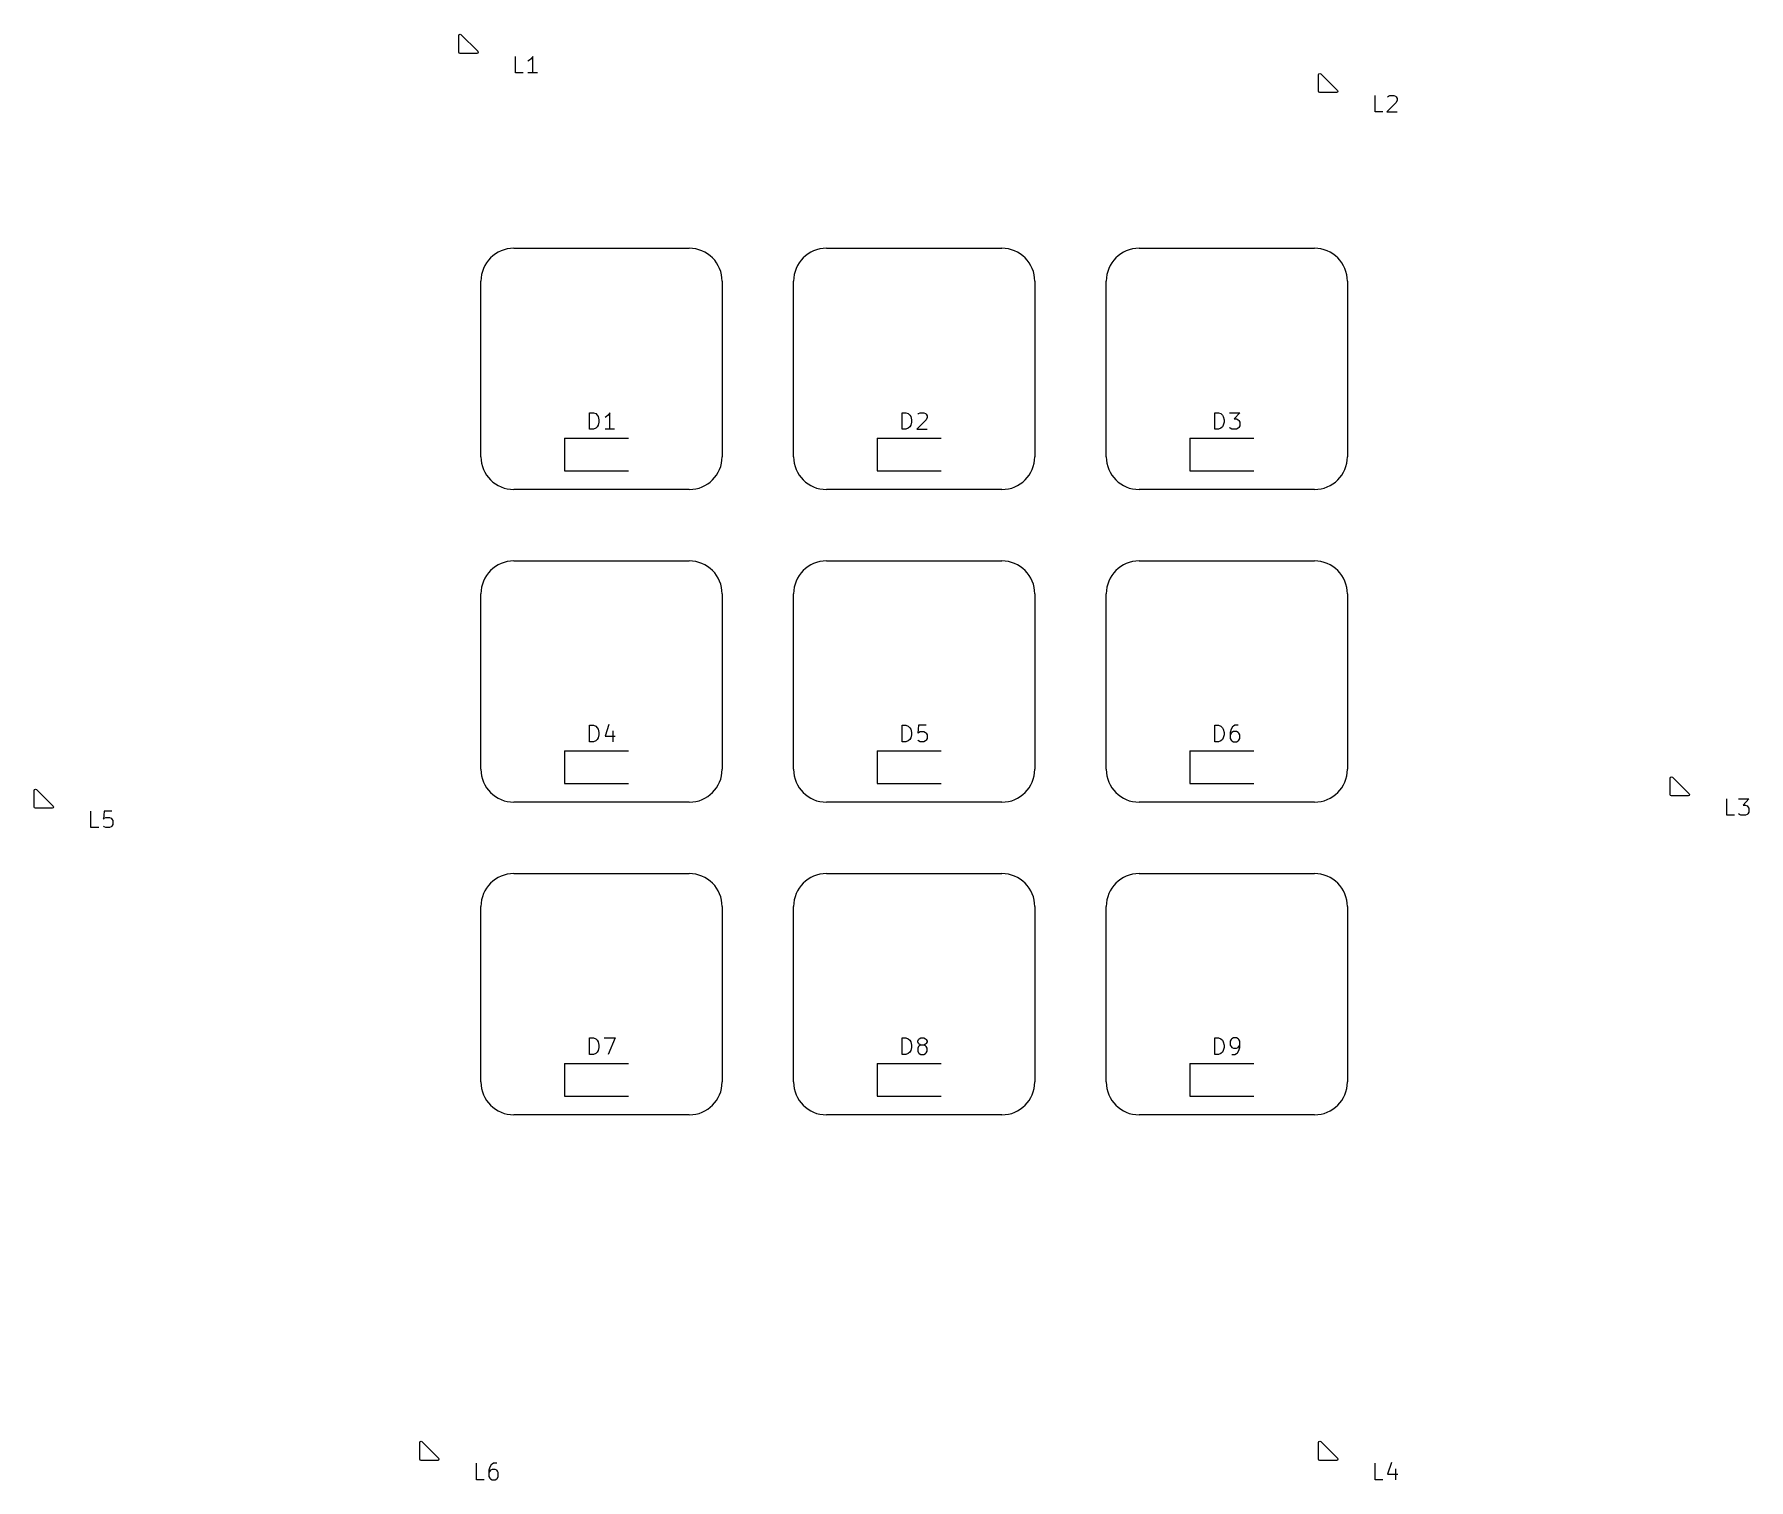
# Model space of a CAD drawing. Extents: x 39 to 144, y -124 to -36.
import ezdxf

# ---------------------------------------------------------------- set-up
doc = ezdxf.new("R2010")
doc.units = 0
doc.layers.add('BLACK', color=7, linetype='CONTINUOUS')

msp = doc.modelspace()

# ---------------------------------------------------------------- linework, layer by layer
at = {"layer": 'BLACK', "linetype": 'CONTINUOUS'}
for p, q in [((65.124, -36.3852), (65.146, -36.3322)), ((65.124, -37.4012), (65.124, -36.3852)), ((65.146, -36.3322), (65.199, -36.3102)), ((65.199, -36.3102), (65.252, -36.3322)), ((65.252, -36.3322), (66.268, -37.3482)), ((65.146, -37.4543), (65.124, -37.4012)), ((65.199, -37.4763), (65.146, -37.4543)), ((66.215, -37.4763), (65.199, -37.4763)), ((66.268, -37.4543), (66.215, -37.4763)), ((66.268, -37.3482), (66.29, -37.4012)), ((66.29, -37.4012), (66.268, -37.4543)), ((68.5721, -38.6536), (68.5721, -37.6536)), ((69.0483, -38.6536), (68.5721, -38.6536)), ((69.4293, -37.8917), (69.334, -37.9393)), ((69.9055, -38.6536), (69.334, -38.6536)), ((69.5245, -37.7965), (69.4293, -37.8917)), ((69.6198, -37.6536), (69.5245, -37.7965)), ((69.6198, -38.6536), (69.6198, -37.6536)), ((117.511, -38.7665), (117.533, -38.7135)), ((117.511, -39.7825), (117.511, -38.7665)), ((117.533, -38.7135), (117.587, -38.6915)), ((117.587, -38.6915), (117.64, -38.7135)), ((117.64, -38.7135), (118.656, -39.7295)), ((117.533, -39.8355), (117.511, -39.7825)), ((117.587, -39.8575), (117.533, -39.8355)), ((118.602, -39.8575), (117.587, -39.8575)), ((118.656, -39.8355), (118.602, -39.8575)), ((118.656, -39.7295), (118.677, -39.7825)), ((118.677, -39.7825), (118.656, -39.8355)), ((120.96, -41.0349), (120.96, -40.0349)), ((122.245, -40.4635), (121.674, -41.0349)), ((121.722, -40.1301), (121.769, -40.0825)), ((121.769, -40.0825), (121.864, -40.0349)), ((121.864, -40.0349), (122.102, -40.0349)), ((122.102, -40.0349), (122.198, -40.0825)), ((122.198, -40.0825), (122.245, -40.1301)), ((122.245, -40.1301), (122.293, -40.2254)), ((122.293, -40.3206), (122.245, -40.4635)), ((122.293, -40.2254), (122.293, -40.3206)), ((121.436, -41.0349), (120.96, -41.0349)), ((121.674, -41.0349), (122.293, -41.0349)), ((68.4709, -49.35), (79.1666, -49.35)), ((87.5209, -49.35), (98.2166, -49.35)), ((106.571, -49.35), (117.267, -49.35)), ((66.4709, -62.0457), (66.4709, -51.35)), ((81.1666, -51.35), (81.1666, -62.0457)), ((85.5209, -62.0457), (85.5209, -51.35)), ((100.217, -51.35), (100.217, -62.0457)), ((104.571, -62.0457), (104.571, -51.35)), ((119.267, -51.35), (119.267, -62.0457)), ((73.0807, -60.3649), (73.0807, -59.3649)), ((73.0807, -59.3649), (73.3187, -59.3649)), ((73.3187, -59.3649), (73.4616, -59.4125)), ((73.4616, -59.4125), (73.5568, -59.5077)), ((73.5568, -59.5077), (73.6045, -59.603)), ((74.2235, -59.5077), (74.1283, -59.603)), ((74.3187, -59.3649), (74.2235, -59.5077)), ((74.3187, -60.3649), (74.3187, -59.3649)), ((92.1307, -60.3649), (92.1307, -59.3649)), ((92.1307, -59.3649), (92.3687, -59.3649)), ((92.3687, -59.3649), (92.5116, -59.4125)), ((92.5116, -59.4125), (92.6068, -59.5077)), ((92.6068, -59.5077), (92.6545, -59.603)), ((93.083, -59.4601), (93.1307, -59.4125)), ((93.1307, -59.4125), (93.2259, -59.3649)), ((93.2259, -59.3649), (93.464, -59.3649)), ((93.464, -59.3649), (93.5592, -59.4125)), ((93.5592, -59.4125), (93.6068, -59.4601)), ((93.6068, -59.4601), (93.6545, -59.5554)), ((111.181, -60.3649), (111.181, -59.3649)), ((111.181, -59.3649), (111.419, -59.3649)), ((111.419, -59.3649), (111.562, -59.4125)), ((111.562, -59.4125), (111.657, -59.5077)), ((111.657, -59.5077), (111.704, -59.603)), ((112.085, -59.3649), (112.704, -59.3649)), ((112.704, -59.3649), (112.371, -59.7458)), ((73.3187, -60.3649), (73.0807, -60.3649)), ((73.4616, -60.3173), (73.3187, -60.3649)), ((73.5568, -60.222), (73.4616, -60.3173)), ((73.6045, -60.1268), (73.5568, -60.222)), ((73.6045, -59.603), (73.6521, -59.7935)), ((73.6521, -59.9363), (73.6045, -60.1268)), ((73.6521, -59.7935), (73.6521, -59.9363)), ((74.1283, -59.603), (74.033, -59.6506)), ((74.6045, -60.3649), (74.033, -60.3649)), ((92.3687, -60.3649), (92.1307, -60.3649)), ((92.5116, -60.3173), (92.3687, -60.3649)), ((92.6068, -60.222), (92.5116, -60.3173)), ((92.6545, -60.1268), (92.6068, -60.222)), ((92.6545, -59.603), (92.7021, -59.7935)), ((92.7021, -59.9363), (92.6545, -60.1268)), ((92.7021, -59.7935), (92.7021, -59.9363)), ((93.6068, -59.7935), (93.0354, -60.3649)), ((93.0354, -60.3649), (93.6545, -60.3649)), ((93.6545, -59.6506), (93.6068, -59.7935)), ((93.6545, -59.5554), (93.6545, -59.6506)), ((111.419, -60.3649), (111.181, -60.3649)), ((111.562, -60.3173), (111.419, -60.3649)), ((111.657, -60.222), (111.562, -60.3173)), ((111.704, -60.1268), (111.657, -60.222)), ((111.704, -59.603), (111.752, -59.7935)), ((111.752, -59.9363), (111.704, -60.1268)), ((111.752, -59.7935), (111.752, -59.9363)), ((112.133, -60.3173), (112.085, -60.2696)), ((112.228, -60.3649), (112.133, -60.3173)), ((112.514, -60.3649), (112.228, -60.3649)), ((112.371, -59.7458), (112.514, -59.7458)), ((112.514, -59.7458), (112.609, -59.7935)), ((112.609, -60.3173), (112.514, -60.3649)), ((112.609, -59.7935), (112.657, -59.8411)), ((112.657, -60.2696), (112.609, -60.3173)), ((112.657, -59.8411), (112.704, -59.9363)), ((112.704, -60.1744), (112.657, -60.2696)), ((112.704, -59.9363), (112.704, -60.1744)), ((71.5687, -60.9125), (75.4688, -60.9125)), ((71.5687, -60.9125), (71.5687, -62.9125)), ((90.6187, -60.9125), (90.6187, -62.9125)), ((90.6187, -60.9125), (94.5187, -60.9125)), ((109.669, -60.9125), (113.569, -60.9125)), ((109.669, -60.9125), (109.669, -62.9125)), ((71.5687, -62.9125), (75.4688, -62.9125)), ((90.6187, -62.9125), (94.5187, -62.9125)), ((109.669, -62.9125), (113.569, -62.9125)), ((79.1666, -64.0457), (68.4709, -64.0457)), ((98.2166, -64.0457), (87.5209, -64.0457)), ((117.267, -64.0457), (106.571, -64.0457)), ((68.4709, -68.4), (79.1666, -68.4)), ((87.5209, -68.4), (98.2166, -68.4)), ((106.571, -68.4), (117.267, -68.4)), ((66.4709, -81.0957), (66.4709, -70.4)), ((81.1666, -70.4), (81.1666, -81.0957)), ((85.5209, -81.0957), (85.5209, -70.4)), ((100.217, -70.4), (100.217, -81.0957)), ((104.571, -81.0957), (104.571, -70.4)), ((119.267, -70.4), (119.267, -81.0957)), ((73.0807, -79.4149), (73.0807, -78.4149)), ((73.0807, -78.4149), (73.3187, -78.4149)), ((73.3187, -78.4149), (73.4616, -78.4625)), ((73.4616, -79.3673), (73.3187, -79.4149)), ((73.4616, -78.4625), (73.5568, -78.5577)), ((73.5568, -79.272), (73.4616, -79.3673)), ((73.5568, -78.5577), (73.6045, -78.653)), ((73.6045, -79.1768), (73.5568, -79.272)), ((73.6045, -78.653), (73.6521, -78.8435)), ((73.6521, -78.9863), (73.6045, -79.1768)), ((73.6521, -78.8435), (73.6521, -78.9863)), ((74.2711, -78.3673), (74.033, -79.0815)), ((74.033, -79.0815), (74.6521, -79.0815)), ((74.5092, -78.7482), (74.5092, -79.4149)), ((92.1307, -79.4149), (92.1307, -78.4149)), ((92.1307, -78.4149), (92.3687, -78.4149)), ((92.3687, -78.4149), (92.5116, -78.4625)), ((92.5116, -79.3673), (92.3687, -79.4149)), ((92.5116, -78.4625), (92.6068, -78.5577)), ((92.6068, -79.272), (92.5116, -79.3673)), ((92.6068, -78.5577), (92.6545, -78.653)), ((92.6545, -79.1768), (92.6068, -79.272)), ((92.6545, -78.653), (92.7021, -78.8435)), ((92.7021, -78.9863), (92.6545, -79.1768)), ((92.7021, -78.8435), (92.7021, -78.9863)), ((93.1307, -78.4149), (93.083, -78.8911)), ((93.083, -78.8911), (93.1307, -78.8435)), ((93.1307, -79.3673), (93.083, -79.3196)), ((93.6068, -78.4149), (93.1307, -78.4149)), ((93.1307, -78.8435), (93.2259, -78.7958)), ((93.2259, -79.4149), (93.1307, -79.3673)), ((93.2259, -78.7958), (93.464, -78.7958)), ((93.464, -78.7958), (93.5592, -78.8435)), ((93.5592, -79.3673), (93.464, -79.4149)), ((93.5592, -78.8435), (93.6068, -78.8911)), ((93.6068, -79.3196), (93.5592, -79.3673)), ((93.6068, -78.8911), (93.6545, -78.9863)), ((93.6545, -79.2244), (93.6068, -79.3196)), ((93.6545, -78.9863), (93.6545, -79.2244)), ((111.181, -79.4149), (111.181, -78.4149)), ((111.181, -78.4149), (111.419, -78.4149)), ((111.419, -78.4149), (111.562, -78.4625)), ((111.562, -79.3673), (111.419, -79.4149)), ((111.562, -78.4625), (111.657, -78.5577)), ((111.657, -79.272), (111.562, -79.3673)), ((111.657, -78.5577), (111.704, -78.653)), ((111.704, -79.1768), (111.657, -79.272)), ((111.704, -78.653), (111.752, -78.8435)), ((111.752, -78.9863), (111.704, -79.1768)), ((111.752, -78.8435), (111.752, -78.9863)), ((112.181, -78.653), (112.133, -78.8435)), ((112.133, -78.8435), (112.133, -79.2244)), ((112.181, -78.8911), (112.133, -78.9863)), ((112.133, -79.2244), (112.181, -79.3196)), ((112.276, -78.5101), (112.181, -78.653)), ((112.228, -78.8435), (112.181, -78.8911)), ((112.181, -79.3196), (112.228, -79.3673)), ((112.324, -78.7958), (112.228, -78.8435)), ((112.228, -79.3673), (112.324, -79.4149)), ((112.324, -78.4625), (112.276, -78.5101)), ((112.419, -78.4149), (112.324, -78.4625)), ((112.514, -78.7958), (112.324, -78.7958)), ((112.609, -78.4149), (112.419, -78.4149)), ((112.609, -78.8435), (112.514, -78.7958)), ((112.514, -79.4149), (112.609, -79.3673)), ((112.657, -78.8911), (112.609, -78.8435)), ((112.609, -79.3673), (112.657, -79.3196)), ((112.704, -78.9863), (112.657, -78.8911)), ((112.657, -79.3196), (112.704, -79.2244)), ((112.704, -79.2244), (112.704, -78.9863)), ((71.5687, -79.9625), (75.4688, -79.9625)), ((71.5687, -79.9625), (71.5687, -81.9625)), ((73.3187, -79.4149), (73.0807, -79.4149)), ((90.6187, -79.9625), (94.5187, -79.9625)), ((90.6187, -79.9625), (90.6187, -81.9625)), ((92.3687, -79.4149), (92.1307, -79.4149)), ((93.464, -79.4149), (93.2259, -79.4149)), ((109.669, -79.9625), (109.669, -81.9625)), ((109.669, -79.9625), (113.569, -79.9625)), ((111.419, -79.4149), (111.181, -79.4149)), ((112.324, -79.4149), (112.514, -79.4149)), ((39.249, -82.379), (39.271, -82.326)), ((39.249, -83.395), (39.249, -82.379)), ((39.271, -82.326), (39.324, -82.304)), ((39.324, -82.304), (39.377, -82.326)), ((39.377, -82.326), (40.393, -83.342)), ((71.5687, -81.9625), (75.4688, -81.9625)), ((90.6187, -81.9625), (94.5187, -81.9625)), ((109.669, -81.9625), (113.569, -81.9625)), ((138.943, -81.629), (138.965, -81.576)), ((138.943, -82.645), (138.943, -81.629)), ((138.965, -81.576), (139.018, -81.554)), ((139.018, -81.554), (139.071, -81.576)), ((139.071, -81.576), (140.087, -82.592)), ((39.271, -83.448), (39.249, -83.395)), ((39.324, -83.47), (39.271, -83.448)), ((40.34, -83.47), (39.324, -83.47)), ((40.393, -83.448), (40.34, -83.47)), ((40.393, -83.342), (40.415, -83.395)), ((40.415, -83.395), (40.393, -83.448)), ((79.1666, -83.0957), (68.4709, -83.0957)), ((98.2166, -83.0957), (87.5209, -83.0957)), ((117.267, -83.0957), (106.571, -83.0957)), ((138.965, -82.698), (138.943, -82.645)), ((139.018, -82.72), (138.965, -82.698)), ((140.034, -82.72), (139.018, -82.72)), ((140.087, -82.698), (140.034, -82.72)), ((140.087, -82.592), (140.109, -82.645)), ((140.109, -82.645), (140.087, -82.698)), ((142.391, -83.8974), (142.391, -82.8974)), ((143.105, -82.8974), (143.724, -82.8974)), ((143.724, -82.8974), (143.391, -83.2783)), ((143.391, -83.2783), (143.534, -83.2783)), ((143.534, -83.2783), (143.629, -83.326)), ((143.629, -83.326), (143.677, -83.3736)), ((143.677, -83.3736), (143.724, -83.4688)), ((143.724, -83.4688), (143.724, -83.7069)), ((42.6971, -84.6474), (42.6971, -83.6474)), ((43.5067, -83.6474), (43.459, -84.1236)), ((43.459, -84.1236), (43.5067, -84.076)), ((43.5067, -84.5998), (43.459, -84.5521)), ((43.9829, -83.6474), (43.5067, -83.6474)), ((43.5067, -84.076), (43.6019, -84.0283)), ((43.6019, -84.6474), (43.5067, -84.5998)), ((43.6019, -84.0283), (43.84, -84.0283)), ((43.84, -84.0283), (43.9352, -84.076)), ((43.9352, -84.5998), (43.84, -84.6474)), ((43.9352, -84.076), (43.9829, -84.1236)), ((43.9829, -84.5521), (43.9352, -84.5998)), ((43.9829, -84.1236), (44.0305, -84.2188)), ((44.0305, -84.4569), (43.9829, -84.5521)), ((44.0305, -84.2188), (44.0305, -84.4569)), ((142.867, -83.8974), (142.391, -83.8974)), ((143.153, -83.8498), (143.105, -83.8021)), ((143.248, -83.8974), (143.153, -83.8498)), ((143.534, -83.8974), (143.248, -83.8974)), ((143.629, -83.8498), (143.534, -83.8974)), ((143.677, -83.8021), (143.629, -83.8498)), ((143.724, -83.7069), (143.677, -83.8021)), ((43.1733, -84.6474), (42.6971, -84.6474)), ((43.84, -84.6474), (43.6019, -84.6474)), ((68.4709, -87.45), (79.1666, -87.45)), ((87.5209, -87.45), (98.2166, -87.45)), ((106.571, -87.45), (117.267, -87.45)), ((66.4709, -100.146), (66.4709, -89.45)), ((81.1666, -89.45), (81.1666, -100.146)), ((85.5209, -100.146), (85.5209, -89.45)), ((100.217, -89.45), (100.217, -100.146)), ((104.571, -100.146), (104.571, -89.45)), ((119.267, -89.45), (119.267, -100.146)), ((73.0807, -98.4649), (73.0807, -97.4649)), ((73.0807, -97.4649), (73.3187, -97.4649)), ((73.3187, -97.4649), (73.4616, -97.5125)), ((73.4616, -97.5125), (73.5568, -97.6077)), ((73.5568, -97.6077), (73.6045, -97.703)), ((73.6045, -97.703), (73.6521, -97.8935)), ((73.6521, -98.0363), (73.6045, -98.2268)), ((73.6521, -97.8935), (73.6521, -98.0363)), ((73.9854, -97.4649), (74.6521, -97.4649)), ((74.6521, -97.4649), (74.2235, -98.4649)), ((92.1307, -98.4649), (92.1307, -97.4649)), ((92.1307, -97.4649), (92.3687, -97.4649)), ((92.3687, -97.4649), (92.5116, -97.5125)), ((92.5116, -97.5125), (92.6068, -97.6077)), ((92.6068, -97.6077), (92.6545, -97.703)), ((92.6545, -97.703), (92.7021, -97.8935)), ((92.7021, -98.0363), (92.6545, -98.2268)), ((92.7021, -97.8935), (92.7021, -98.0363)), ((93.083, -97.6554), (93.1307, -97.5601)), ((93.083, -97.703), (93.083, -97.6554)), ((93.1307, -97.7982), (93.083, -97.703)), ((93.1307, -97.9887), (93.083, -98.0839)), ((93.083, -98.0839), (93.083, -98.2744)), ((93.1307, -97.5601), (93.1783, -97.5125)), ((93.1783, -97.8458), (93.1307, -97.7982)), ((93.1783, -97.9411), (93.1307, -97.9887)), ((93.1783, -97.5125), (93.2735, -97.4649)), ((93.2735, -97.8935), (93.1783, -97.8458)), ((93.2735, -97.8935), (93.1783, -97.9411)), ((93.2735, -97.4649), (93.464, -97.4649)), ((93.464, -97.8935), (93.2735, -97.8935)), ((93.464, -97.4649), (93.5592, -97.5125)), ((93.5592, -97.8458), (93.464, -97.8935)), ((93.5592, -97.9411), (93.464, -97.8935)), ((93.5592, -97.5125), (93.6068, -97.5601)), ((93.6068, -97.7982), (93.5592, -97.8458)), ((93.6068, -97.9887), (93.5592, -97.9411)), ((93.6068, -97.5601), (93.6545, -97.6554)), ((93.6545, -97.703), (93.6068, -97.7982)), ((93.6545, -98.0839), (93.6068, -97.9887)), ((93.6545, -97.6554), (93.6545, -97.703)), ((93.6545, -98.2744), (93.6545, -98.0839)), ((111.181, -98.4649), (111.181, -97.4649)), ((111.181, -97.4649), (111.419, -97.4649)), ((111.419, -97.4649), (111.562, -97.5125)), ((111.562, -97.5125), (111.657, -97.6077)), ((111.657, -97.6077), (111.704, -97.703)), ((111.704, -97.703), (111.752, -97.8935)), ((111.752, -98.0363), (111.704, -98.2268)), ((111.752, -97.8935), (111.752, -98.0363)), ((112.181, -97.5601), (112.133, -97.6554)), ((112.133, -97.6554), (112.133, -97.8935)), ((112.133, -97.8935), (112.181, -97.9887)), ((112.228, -97.5125), (112.181, -97.5601)), ((112.181, -97.9887), (112.228, -98.0363)), ((112.324, -97.4649), (112.228, -97.5125)), ((112.228, -98.0363), (112.324, -98.0839)), ((112.514, -97.4649), (112.324, -97.4649)), ((112.324, -98.0839), (112.514, -98.0839)), ((112.609, -97.5125), (112.514, -97.4649)), ((112.514, -98.0839), (112.609, -98.0363)), ((112.657, -97.5601), (112.609, -97.5125)), ((112.609, -98.0363), (112.657, -97.9887)), ((112.704, -97.6554), (112.657, -97.5601)), ((112.657, -97.9887), (112.704, -97.8935)), ((112.657, -98.2268), (112.704, -98.0363)), ((112.704, -98.0363), (112.704, -97.6554)), ((71.5687, -99.0125), (71.5687, -101.012)), ((71.5687, -99.0125), (75.4688, -99.0125)), ((73.3187, -98.4649), (73.0807, -98.4649)), ((73.4616, -98.4173), (73.3187, -98.4649)), ((73.5568, -98.322), (73.4616, -98.4173)), ((73.6045, -98.2268), (73.5568, -98.322)), ((90.6187, -99.0125), (94.5187, -99.0125)), ((90.6187, -99.0125), (90.6187, -101.012)), ((92.3687, -98.4649), (92.1307, -98.4649)), ((92.5116, -98.4173), (92.3687, -98.4649)), ((92.6068, -98.322), (92.5116, -98.4173)), ((92.6545, -98.2268), (92.6068, -98.322)), ((93.083, -98.2744), (93.1307, -98.3696)), ((93.1307, -98.3696), (93.1783, -98.4173)), ((93.1783, -98.4173), (93.2735, -98.4649)), ((93.2735, -98.4649), (93.464, -98.4649)), ((93.464, -98.4649), (93.5592, -98.4173)), ((93.5592, -98.4173), (93.6068, -98.3696)), ((93.6068, -98.3696), (93.6545, -98.2744)), ((109.669, -99.0125), (113.569, -99.0125)), ((109.669, -99.0125), (109.669, -101.012)), ((111.419, -98.4649), (111.181, -98.4649)), ((111.562, -98.4173), (111.419, -98.4649)), ((111.657, -98.322), (111.562, -98.4173)), ((111.704, -98.2268), (111.657, -98.322)), ((112.228, -98.4649), (112.419, -98.4649)), ((112.419, -98.4649), (112.514, -98.4173)), ((112.514, -98.4173), (112.562, -98.3696)), ((112.562, -98.3696), (112.657, -98.2268)), ((71.5687, -101.012), (75.4688, -101.012)), ((90.6187, -101.012), (94.5187, -101.012)), ((109.669, -101.012), (113.569, -101.012)), ((79.1666, -102.146), (68.4709, -102.146)), ((98.2166, -102.146), (87.5209, -102.146)), ((117.267, -102.146), (106.571, -102.146)), ((62.7427, -122.11), (62.7647, -122.057)), ((62.7427, -123.126), (62.7427, -122.11)), ((62.7647, -122.057), (62.8177, -122.035)), ((62.8177, -122.035), (62.8708, -122.057)), ((62.8708, -122.057), (63.8868, -123.073)), ((117.511, -122.11), (117.533, -122.057)), ((117.511, -123.126), (117.511, -122.11)), ((117.533, -122.057), (117.587, -122.035)), ((117.587, -122.035), (117.64, -122.057)), ((117.64, -122.057), (118.656, -123.073)), ((62.7647, -123.179), (62.7427, -123.126)), ((62.8177, -123.201), (62.7647, -123.179)), ((63.8337, -123.201), (62.8177, -123.201)), ((63.8868, -123.179), (63.8337, -123.201)), ((63.8868, -123.073), (63.9087, -123.126)), ((63.9087, -123.126), (63.8868, -123.179)), ((117.533, -123.179), (117.511, -123.126)), ((117.587, -123.201), (117.533, -123.179)), ((118.602, -123.201), (117.587, -123.201)), ((118.656, -123.179), (118.602, -123.201)), ((118.656, -123.073), (118.677, -123.126)), ((118.677, -123.126), (118.656, -123.179)), ((66.1909, -124.379), (66.1909, -123.379)), ((67.0004, -123.617), (66.9528, -123.807)), ((66.9528, -123.807), (66.9528, -124.188)), ((67.0004, -123.855), (66.9528, -123.95)), ((66.9528, -124.188), (67.0004, -124.283)), ((67.0957, -123.474), (67.0004, -123.617)), ((67.048, -123.807), (67.0004, -123.855)), ((67.0004, -124.283), (67.048, -124.331)), ((67.1433, -123.76), (67.048, -123.807)), ((67.1433, -123.426), (67.0957, -123.474)), ((67.2385, -123.379), (67.1433, -123.426)), ((67.3337, -123.76), (67.1433, -123.76)), ((67.429, -123.379), (67.2385, -123.379)), ((67.429, -123.807), (67.3337, -123.76)), ((67.4766, -123.855), (67.429, -123.807)), ((67.429, -124.331), (67.4766, -124.283)), ((67.5242, -123.95), (67.4766, -123.855)), ((67.4766, -124.283), (67.5242, -124.188)), ((67.5242, -124.188), (67.5242, -123.95)), ((120.96, -124.379), (120.96, -123.379)), ((121.96, -123.331), (121.722, -124.045)), ((121.722, -124.045), (122.341, -124.045)), ((122.198, -123.712), (122.198, -124.379)), ((66.6671, -124.379), (66.1909, -124.379)), ((67.048, -124.331), (67.1433, -124.379)), ((67.1433, -124.379), (67.3337, -124.379)), ((67.3337, -124.379), (67.429, -124.331)), ((121.436, -124.379), (120.96, -124.379))]:
    msp.add_line(p, q, dxfattribs=at)
at = {"layer": 'BLACK'}
for centre, start, end in [((68.4709, -51.35), -270, -180), ((79.1666, -51.35), -0.000286, 90.0001), ((87.5209, -51.35), -270, -180), ((98.2166, -51.35), -0.000286, 90.0001), ((106.571, -51.35), -270, -180), ((117.267, -51.35), -0.000286, 90.0001), ((68.4709, -62.0457), -180, -90), ((79.1666, -62.0457), -89.9999, 0), ((87.5209, -62.0457), -180, -90), ((98.2166, -62.0457), -89.9999, 0), ((106.571, -62.0457), -180, -90), ((117.267, -62.0457), -89.9999, 0), ((68.4709, -70.4), -270, -180), ((79.1666, -70.4), -0.000286, 90.0001), ((87.5209, -70.4), -270, -180), ((98.2166, -70.4), -0.000286, 90.0001), ((106.571, -70.4), -270, -180), ((117.267, -70.4), -0.000286, 90.0001), ((68.4709, -81.0957), -180, -90), ((79.1666, -81.0957), -89.9999, 0), ((87.5209, -81.0957), -180, -90), ((98.2166, -81.0957), -89.9999, 0), ((106.571, -81.0957), -180, -90), ((117.267, -81.0957), -89.9999, 0), ((68.4709, -89.45), -270, -180), ((79.1666, -89.45), -0.000286, 90.0001), ((87.5209, -89.45), -270, -180), ((98.2166, -89.45), -0.000286, 90.0001), ((106.571, -89.45), -270, -180), ((117.267, -89.45), -0.000286, 90.0001), ((68.4709, -100.146), -180, -90), ((79.1666, -100.146), -89.9999, 0), ((87.5209, -100.146), -180, -90), ((98.2166, -100.146), -89.9999, 0), ((106.571, -100.146), -180, -90), ((117.267, -100.146), -89.9999, 0)]:
    msp.add_arc(centre, 2, start, end, dxfattribs=at)

doc.saveas('drawing.dxf')
